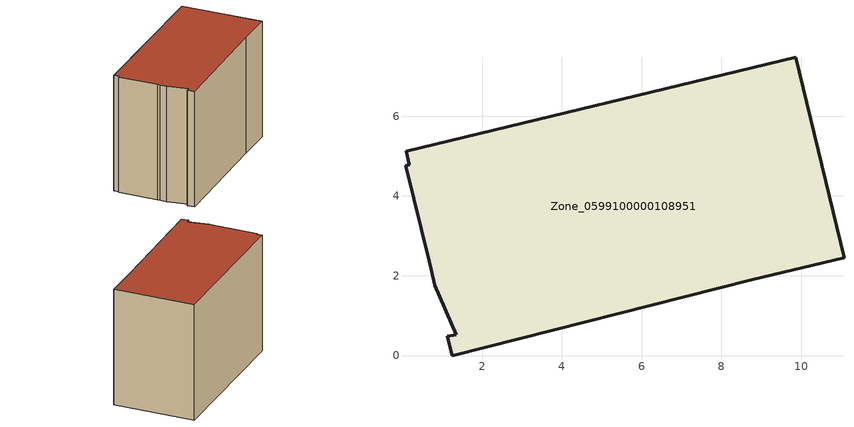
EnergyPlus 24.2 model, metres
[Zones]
Zone_0599100000108951
 floor ground (C_G): 0.68,2.36 0.08,4.75 0.17,4.78 0.1,5.12 9.86,7.47 11.07,2.45 8.76,1.9 1.25,0 1.13,0.48 1.35,0.53 0.82,1.77 0.72,2.15 z3.32
 wall outside (C_F): 11.07,2.45 9.86,7.47 0.1,5.12 0.17,4.78 0.08,4.75 0.68,2.36 0.72,2.15 0.82,1.77 1.35,0.53 1.13,0.48 1.25,0 8.76,1.9 11.07,2.45 z3.32:10.91
 roof outside (C_R): 0.08,4.75 0.68,2.36 0.72,2.15 0.82,1.77 1.35,0.53 1.13,0.48 1.25,0 8.76,1.9 11.07,2.45 9.86,7.47 0.1,5.12 0.17,4.78 z10.91
[BUILDING]
Pand.0599100000108951: North Axis=0; Terrain=City; Loads Convergence Tolerance Value=0.04; Temperature Convergence Tolerance Value=0.4; Solar Distribution=FullExterior; Maximum Number of Warmup Days=25; Minimum Number of Warmup Days=1
[Site:Location]
Rotterdam.The.Hague.AP_ZH_NLD Design_Conditions: Latitude=51.96; Longitude=4.45; Time Zone=1; Elevation=-4.5
[SITE:GROUNDTEMPERATURE:BUILDINGSURFACE]
18, 18, 18, 18, 18, 18, 18, 18, 18, 18, 18, 18
[MATERIAL] Thermal Absorptance=0.9; Solar Absorptance=0.7; Visible Absorptance=0.7
Name | Roughness | Thickness | Conductivity | Density | Specific Heat
G.TC.1946 | MediumSmooth | 0.15 | 1 | 540 | 1210
F.TC.1946 | Rough | 0.3 | 0.857143 | 1920 | 840
R.TC.1946 | MediumRough | 0.2 | 0.909091 | 1500 | 1000
[CONSTRUCTION]
C_G: G.TC.1946
C_F: F.TC.1946
C_R: R.TC.1946
[ZONE]
Zone_0599100000108951: Type=1; Multiplier=1; Ceiling Height=Autocalculate; Volume=Autocalculate; Floor Area=autocalculate; Part of Total Floor Area=Yes
[ZONEINFILTRATION:DESIGNFLOWRATE]
Infil_Zone_0599100000108951: Zone or ZoneList or Space or SpaceList=Zone_0599100000108951; Schedule=AlwaysOn; Design Flow Rate Calculation Method=Flow/Area; Flow Rate per Floor Area=0.003; Constant Term Coefficient=1; Temperature Term Coefficient=0; Velocity Term Coefficient=0; Velocity Squared Term Coefficient=0
[HVACTEMPLATE:ZONE:IDEALLOADSAIRSYSTEM]
Zone_0599100000108951: Maximum Heating Supply Air Temperature=50; Minimum Cooling Supply Air Temperature=13; Maximum Heating Supply Air Humidity Ratio=0.0156; Minimum Cooling Supply Air Humidity Ratio=0.0077; Heating Limit=NoLimit; Cooling Limit=NoLimit; Dehumidification Control Type=ConstantSensibleHeatRatio; Cooling Sensible Heat Ratio=0.7; Dehumidification Setpoint=60; Humidification Control Type=None; Humidification Setpoint=30; Outdoor Air Method=None; Outdoor Air Flow Rate per Person=0.00944; Outdoor Air Flow Rate per Zone Floor Area=0; Outdoor Air Flow Rate per Zone=0; Demand Controlled Ventilation Type=None; Outdoor Air Economizer Type=NoEconomizer; Heat Recovery Type=None; Sensible Heat Recovery Effectiveness=0.7; Latent Heat Recovery Effectiveness=0.65
[ZONECONTROL:THERMOSTAT]
ThermostatControl_Zone_0599100000108951: Zone or ZoneList=Zone_0599100000108951; Control Type Schedule=DualSetpointControlType; Control 1=Thermostat_Zone_0599100000108951; Temperature Difference Between Cutout And Setpoint=0
[THERMOSTATSETPOINT:DUALSETPOINT]
Thermostat_Zone_0599100000108951: Heating Setpoint Temperature Schedule=HeatingSetpoint_Zone_0599100000108951; Cooling Setpoint Temperature Schedule=CoolingSetpoint_Zone_0599100000108951
[SCHEDULE:COMPACT]
HeatingSetpoint_Zone_0599100000108951: Through: 12/31, For: AllDays, Until: 24:00, 21
CoolingSetpoint_Zone_0599100000108951: Through: 12/31, For: AllDays, Until: 24:00, 24
DualSetpointControlType: Through: 12/31, For: AllDays, Until: 24:00, 4
AlwaysOn: Through: 12/31, For: AllDays, Until: 24:00, 1
